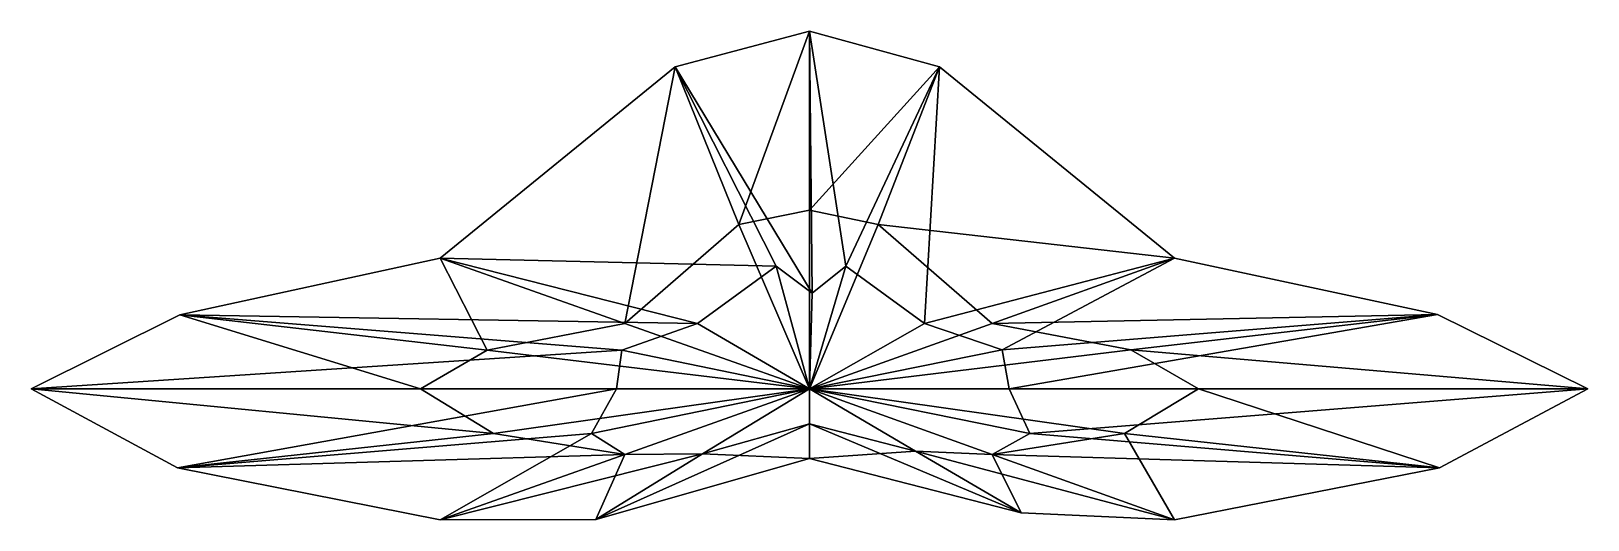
# Model space of a CAD drawing. Header units: metres. Extents: x -0.56 to 0.56, y -0.3 to 0.05.
import ezdxf

# ---------------------------------------------------------------- set-up
doc = ezdxf.new("R2010")
doc.units = ezdxf.units.M

msp = doc.modelspace()

# ---------------------------------------------------------------- linework, layer by layer
at = {"layer": 'gundeck'}
for points in [[(-0.0469, -0.0892, -0.2564), (-0.0926, 0.0244, -0.0497), (0.0041, 0.0502, 0.0787)], [(0.0041, -0.0787, -0.1901), (-0.0469, -0.0892, -0.2564), (0.0041, 0.0502, 0.0787)], [(0.0041, -0.0787, -0.1901), (0.0041, 0.0502, 0.0787), (0.0977, 0.0244, -0.0497)], [(-0.0926, 0.0244, -0.0497), (-0.2619, -0.1133, -0.1821), (-0.0198, -0.1191, 0.3075)], [(-0.1289, -0.1604, -0.3228), (-0.2619, -0.1133, -0.1821), (-0.0926, 0.0244, -0.0497)], [(-0.0469, -0.0892, -0.2564), (-0.1289, -0.1604, -0.3228), (-0.0926, 0.0244, -0.0497)], [(0.0535, -0.0892, -0.2578), (0.0041, -0.0787, -0.1901), (0.0977, 0.0244, -0.0497)], [(0.0977, 0.0244, -0.0497), (0.0302, -0.1191, 0.3065), (0.087, -0.1604, 0.2826)], [(0.0535, -0.0892, -0.2578), (0.0977, 0.0244, -0.0497), (0.2671, -0.1133, -0.1821)], [(0.2671, -0.1133, -0.1821), (0.0977, 0.0244, -0.0497), (0.087, -0.1604, 0.2826)], [(0.0041, -0.2076, -0.4661), (-0.1289, -0.1604, -0.3228), (-0.0469, -0.0892, -0.2564)], [(0.0041, -0.2076, -0.4661), (-0.0469, -0.0892, -0.2564), (0.0041, -0.0787, -0.1901)], [(0.0041, -0.2076, -0.4661), (0.0041, -0.0787, -0.1901), (0.0535, -0.0892, -0.2578)], [(0.0041, -0.2076, -0.4661), (0.0535, -0.0892, -0.2578), (0.1356, -0.1604, -0.3253)], [(0.1356, -0.1604, -0.3253), (0.0535, -0.0892, -0.2578), (0.2671, -0.1133, -0.1821)], [(-0.2619, -0.1133, -0.1821), (-0.4495, -0.1541, -0.2218), (-0.0766, -0.1604, 0.2844)], [(-0.228, -0.1797, -0.3423), (-0.4495, -0.1541, -0.2218), (-0.2619, -0.1133, -0.1821)], [(-0.2619, -0.1133, -0.1821), (-0.0766, -0.1604, 0.2844), (-0.0198, -0.1191, 0.3075)], [(-0.1289, -0.1604, -0.3228), (-0.228, -0.1797, -0.3423), (-0.2619, -0.1133, -0.1821)], [(-0.0198, -0.1191, 0.3075), (-0.0766, -0.1604, 0.2844), (0.0041, -0.2076, 1.8082)], [(0.006, -0.1385, 0.3305), (-0.0198, -0.1191, 0.3075), (0.0041, -0.2076, 1.8082)], [(0.0302, -0.1191, 0.3065), (0.006, -0.1385, 0.3305), (0.0041, -0.2076, 1.8082)], [(0.087, -0.1604, 0.2826), (0.0302, -0.1191, 0.3065), (0.0041, -0.2076, 1.8082)], [(0.2671, -0.1133, -0.1821), (0.087, -0.1604, 0.2826), (0.1429, -0.1795, 0.2628)], [(0.1356, -0.1604, -0.3253), (0.2671, -0.1133, -0.1821), (0.4564, -0.1539, -0.2218)], [(0.4564, -0.1539, -0.2218), (0.2671, -0.1133, -0.1821), (0.1429, -0.1795, 0.2628)], [(-0.4495, -0.1541, -0.2218), (-0.5565, -0.2076, -0.2623), (-0.1311, -0.1797, 0.2637)], [(-0.2762, -0.2076, -0.3624), (-0.5565, -0.2076, -0.2623), (-0.4495, -0.1541, -0.2218)], [(-0.4495, -0.1541, -0.2218), (-0.1311, -0.1797, 0.2637), (-0.0766, -0.1604, 0.2844)], [(-0.228, -0.1797, -0.3423), (-0.2762, -0.2076, -0.3624), (-0.4495, -0.1541, -0.2218)], [(0.2355, -0.1795, -0.3456), (0.1356, -0.1604, -0.3253), (0.4564, -0.1539, -0.2218)], [(0.4564, -0.1539, -0.2218), (0.1429, -0.1795, 0.2628), (0.1479, -0.2076, 0.2426)], [(0.5648, -0.2076, -0.2623), (0.4564, -0.1539, -0.2218), (0.1479, -0.2076, 0.2426)], [(0.2355, -0.1795, -0.3456), (0.4564, -0.1539, -0.2218), (0.5648, -0.2076, -0.2623)], [(0.0041, -0.2076, -0.4661), (-0.228, -0.1797, -0.3423), (-0.1289, -0.1604, -0.3228)], [(-0.0766, -0.1604, 0.2844), (-0.1311, -0.1797, 0.2637), (0.0041, -0.2076, 1.8082)], [(0.1429, -0.1795, 0.2628), (0.087, -0.1604, 0.2826), (0.0041, -0.2076, 1.8082)], [(0.0041, -0.2076, -0.4661), (0.1356, -0.1604, -0.3253), (0.2355, -0.1795, -0.3456)], [(-0.5565, -0.2076, -0.2623), (-0.1348, -0.2076, 0.2426), (-0.1311, -0.1797, 0.2637)], [(0.0041, -0.2076, -0.4661), (-0.2762, -0.2076, -0.3624), (-0.228, -0.1797, -0.3423)], [(-0.1311, -0.1797, 0.2637), (-0.1348, -0.2076, 0.2426), (0.0041, -0.2076, 1.8082)], [(0.1479, -0.2076, 0.2426), (0.1429, -0.1795, 0.2628), (0.0041, -0.2076, 1.8082)], [(0.0041, -0.2076, -0.4661), (0.2355, -0.1795, -0.3456), (0.2844, -0.2076, -0.366)], [(0.2844, -0.2076, -0.366), (0.2355, -0.1795, -0.3456), (0.5648, -0.2076, -0.2623)], [(-0.5565, -0.2076, -0.2623), (-0.4512, -0.2644, -0.2226), (-0.1348, -0.2076, 0.2426)], [(-0.2236, -0.2396, -0.3427), (-0.4512, -0.2644, -0.2226), (-0.5565, -0.2076, -0.2623)], [(-0.2762, -0.2076, -0.3624), (-0.2236, -0.2396, -0.3427), (-0.5565, -0.2076, -0.2623)], [(-0.4512, -0.2644, -0.2226), (-0.1528, -0.2396, 0.2941), (-0.1348, -0.2076, 0.2426)], [(0.0041, -0.2076, -0.4661), (-0.2236, -0.2396, -0.3427), (-0.2762, -0.2076, -0.3624)], [(0.0041, -0.2076, -0.4661), (-0.1289, -0.2548, -0.3228), (-0.2236, -0.2396, -0.3427)], [(-0.1528, -0.2396, 0.2941), (-0.1289, -0.2548, 0.3461), (0.0041, -0.2076, 1.8082)], [(-0.1348, -0.2076, 0.2426), (-0.1528, -0.2396, 0.2941), (0.0041, -0.2076, 1.8082)], [(-0.1289, -0.2548, 0.3461), (-0.0729, -0.2543, 0.3461), (0.0041, -0.2076, 1.8082)], [(0.0041, -0.2076, -0.4661), (-0.0729, -0.2543, -0.3234), (-0.1289, -0.2548, -0.3228)], [(-0.0729, -0.2543, 0.3461), (0.0041, -0.2327, 0.3461), (0.0041, -0.2076, 1.8082)], [(0.0041, -0.2076, -0.4661), (0.0041, -0.2327, -0.3241), (-0.0729, -0.2543, -0.3234)], [(0.1627, -0.2396, 0.2941), (0.1479, -0.2076, 0.2426), (0.0041, -0.2076, 1.8082)], [(0.1356, -0.2548, 0.3461), (0.1627, -0.2396, 0.2941), (0.0041, -0.2076, 1.8082)], [(0.0804, -0.2525, 0.3461), (0.1356, -0.2548, 0.3461), (0.0041, -0.2076, 1.8082)], [(0.0041, -0.2327, 0.3461), (0.0804, -0.2525, 0.3461), (0.0041, -0.2076, 1.8082)], [(0.0041, -0.2076, -0.4661), (0.2844, -0.2076, -0.366), (0.231, -0.2396, -0.346)], [(0.0041, -0.2076, -0.4661), (0.231, -0.2396, -0.346), (0.1356, -0.2548, -0.3253)], [(0.0041, -0.2076, -0.4661), (0.1356, -0.2548, -0.3253), (0.0804, -0.2525, -0.3248)], [(0.0041, -0.2076, -0.4661), (0.0804, -0.2525, -0.3248), (0.0041, -0.2327, -0.3241)], [(0.5648, -0.2076, -0.2623), (0.1479, -0.2076, 0.2426), (0.1627, -0.2396, 0.2941)], [(0.458, -0.2644, -0.2226), (0.5648, -0.2076, -0.2623), (0.1627, -0.2396, 0.2941)], [(0.231, -0.2396, -0.346), (0.2844, -0.2076, -0.366), (0.458, -0.2644, -0.2226)], [(0.2844, -0.2076, -0.366), (0.5648, -0.2076, -0.2623), (0.458, -0.2644, -0.2226)], [(0.0041, -0.2327, -0.3241), (0.0041, -0.2578, -0.1821), (-0.1499, -0.3016, -0.1821)], [(-0.0729, -0.2543, -0.3234), (0.0041, -0.2327, -0.3241), (-0.1499, -0.3016, -0.1821)], [(0.0041, -0.2578, -0.1821), (0.0041, -0.2327, 0.3461), (-0.0729, -0.2543, 0.3461)], [(0.1566, -0.2968, -0.1821), (0.0804, -0.2525, 0.3461), (0.0041, -0.2327, 0.3461)], [(0.0041, -0.2578, -0.1821), (0.1566, -0.2968, -0.1821), (0.0041, -0.2327, 0.3461)], [(0.0041, -0.2327, -0.3241), (0.0804, -0.2525, -0.3248), (0.0041, -0.2578, -0.1821)], [(-0.4512, -0.2644, -0.2226), (-0.2619, -0.3019, -0.1821), (-0.1528, -0.2396, 0.2941)], [(-0.2236, -0.2396, -0.3427), (-0.1289, -0.2548, -0.3228), (-0.4512, -0.2644, -0.2226)], [(-0.2619, -0.3019, -0.1821), (-0.1289, -0.2548, 0.3461), (-0.1528, -0.2396, 0.2941)], [(0.458, -0.2644, -0.2226), (0.1627, -0.2396, 0.2941), (0.1356, -0.2548, 0.3461)], [(0.1356, -0.2548, -0.3253), (0.231, -0.2396, -0.346), (0.2671, -0.3019, -0.1821)], [(0.231, -0.2396, -0.346), (0.458, -0.2644, -0.2226), (0.2671, -0.3019, -0.1821)], [(-0.1289, -0.2548, -0.3228), (-0.2619, -0.3019, -0.1821), (-0.4512, -0.2644, -0.2226)], [(-0.0729, -0.2543, -0.3234), (-0.1499, -0.3016, -0.1821), (-0.2619, -0.3019, -0.1821)], [(-0.1289, -0.2548, -0.3228), (-0.0729, -0.2543, -0.3234), (-0.2619, -0.3019, -0.1821)], [(-0.2619, -0.3019, -0.1821), (-0.1499, -0.3016, -0.1821), (-0.1289, -0.2548, 0.3461)], [(-0.1499, -0.3016, -0.1821), (0.0041, -0.2578, -0.1821), (-0.0729, -0.2543, 0.3461)], [(-0.1499, -0.3016, -0.1821), (-0.0729, -0.2543, 0.3461), (-0.1289, -0.2548, 0.3461)], [(0.0804, -0.2525, -0.3248), (0.1566, -0.2968, -0.1821), (0.0041, -0.2578, -0.1821)], [(0.2671, -0.3019, -0.1821), (0.1356, -0.2548, 0.3461), (0.0804, -0.2525, 0.3461)], [(0.1566, -0.2968, -0.1821), (0.2671, -0.3019, -0.1821), (0.0804, -0.2525, 0.3461)], [(0.0804, -0.2525, -0.3248), (0.1356, -0.2548, -0.3253), (0.1566, -0.2968, -0.1821)], [(0.2671, -0.3019, -0.1821), (0.458, -0.2644, -0.2226), (0.1356, -0.2548, 0.3461)], [(0.1356, -0.2548, -0.3253), (0.2671, -0.3019, -0.1821), (0.1566, -0.2968, -0.1821)]]:
    msp.add_3dface(points, dxfattribs=at)
at = {"layer": 'viewport'}
for points in [[(0.0041, 0.0502, 0.0787), (-0.0926, 0.0244, -0.0497), (0.006, -0.1385, 0.3305)], [(0.0041, 0.0502, 0.0787), (0.006, -0.1385, 0.3305), (0.0302, -0.1191, 0.3065)], [(0.0977, 0.0244, -0.0497), (0.0041, 0.0502, 0.0787), (0.0302, -0.1191, 0.3065)], [(-0.0926, 0.0244, -0.0497), (-0.0198, -0.1191, 0.3075), (0.006, -0.1385, 0.3305)]]:
    msp.add_3dface(points, dxfattribs=at)

doc.saveas('drawing.dxf')
